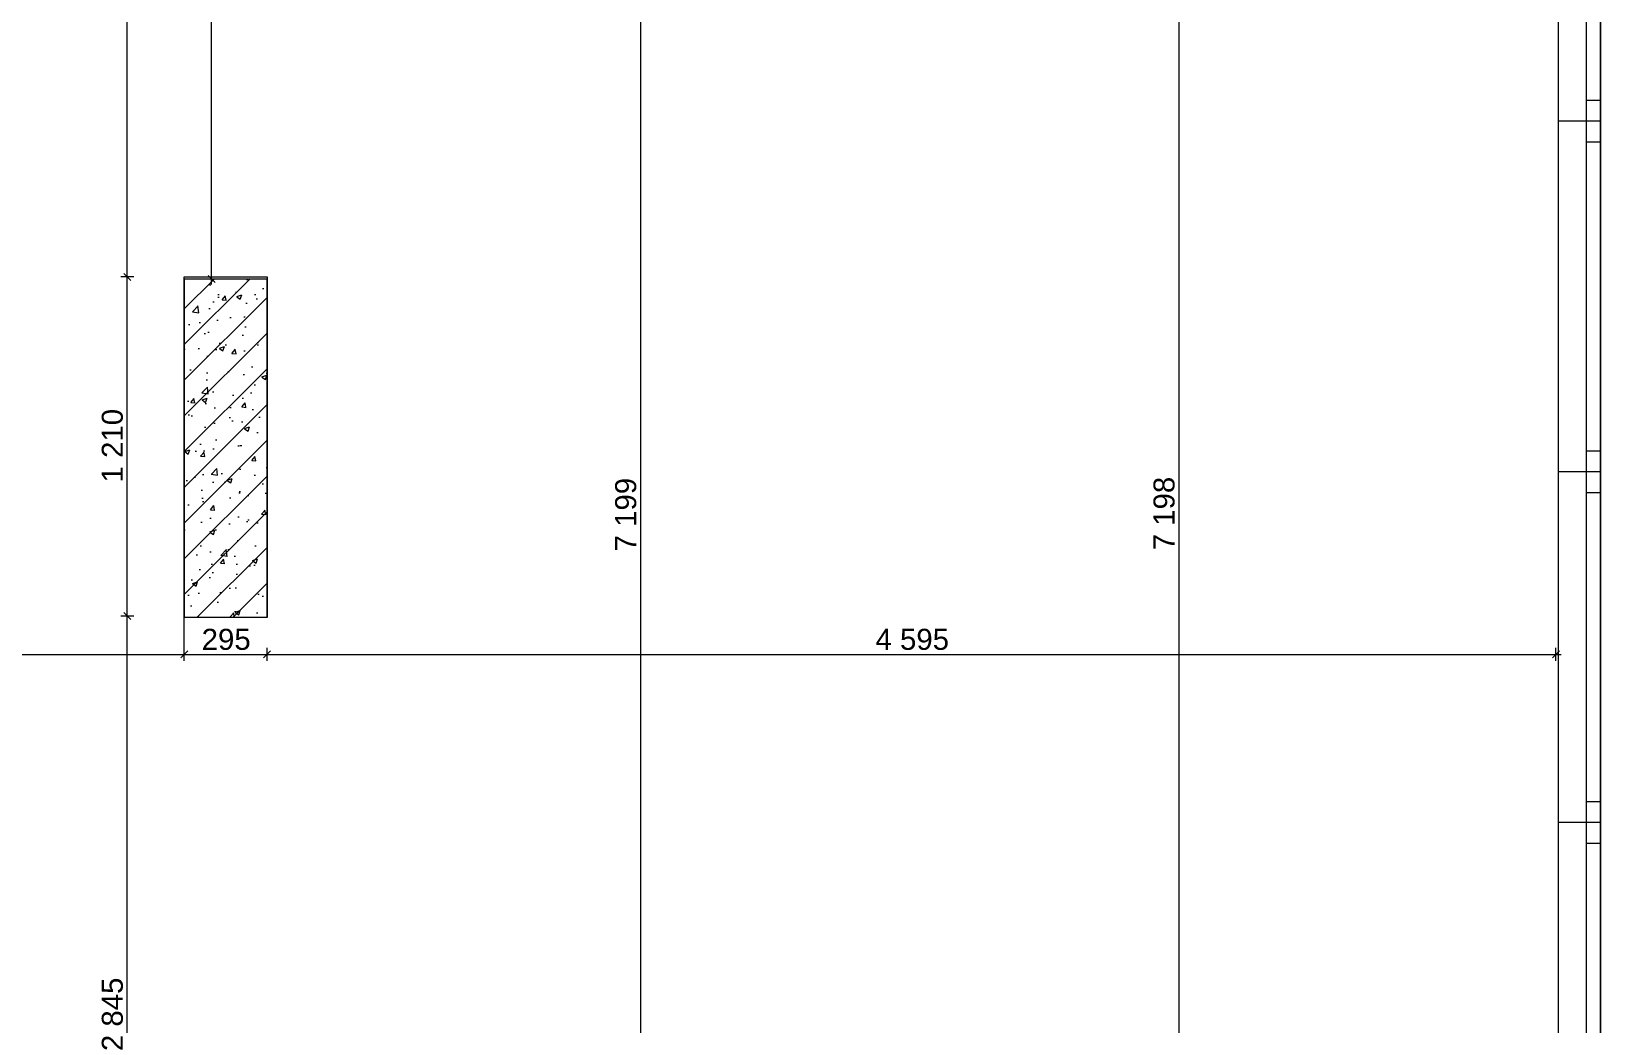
# Model space of a CAD drawing. Header units: millimetres. Extents: x 2336463 to 2579121, y 595385 to 778077.
# Drawn here: x 2457023 to 2462617, y 696093 to 699631 of the extents above; entities that cross this region are included whole.
import ezdxf

# ---------------------------------------------------------------- set-up
doc = ezdxf.new("R2010")
doc.units = ezdxf.units.MM
doc.header["$MEASUREMENT"] = 0
doc.layers.add('+обмер', color=7, linetype='Continuous')
doc.layers.add('сит план', color=7, linetype='Continuous')
doc.layers.add('+обмер_Ном._пера__242', color=7, linetype='Continuous', lineweight=13, true_color=0x1b55b5)
doc.layers.add('сит план_Ном._пера__87', color=7, linetype='Continuous', lineweight=20, true_color=0x6a6a6a)
doc.layers.add('Окна ARCHICAD_Ном._пера__1', color=7, linetype='Continuous', lineweight=13)
doc.layers.add('сит план_Ном._пера__1', color=7, linetype='Continuous', lineweight=13)
doc.styles.add('СГЕНЕРИР_СТИЛЬ_1', font='arial.ttf')
doc.dimstyles.new('СГЕНЕРИР_СТИЛЬ__1', dxfattribs={"dimtxt": 75, "dimasz": 23.75, "dimexe": 0.18, "dimexo": 300, "dimgap": 0, "dimtad": 1, "dimtih": 1, "dimtoh": 1, "dimdec": 0, "dimzin": 0, "dimdsep": 46, "dimtxsty": 'СГЕНЕРИР_СТИЛЬ_1', "dimblk": 'ARROWHEAD_6', "dimblk1": 'ARROWHEAD_6', "dimblk2": 'ARROWHEAD_6', "dimcen": 0.09, "dimclrd": 256, "dimclre": 256, "dimclrt": 256, "dimazin": 0, "dimtfac": 1, "dimtdec": 4, "dimtmove": 0, "dimatfit": 3, "dimfxl": 0, "dimtolj": 1, "dimtzin": 0, "dimarcsym": 0})
doc.dimstyles.new('СГЕНЕРИР_СТИЛЬ__2', dxfattribs={"dimtxt": 75, "dimasz": 23.75, "dimexe": 0.18, "dimexo": 300, "dimgap": 0, "dimtad": 1, "dimdec": 0, "dimzin": 0, "dimdsep": 46, "dimtxsty": 'СГЕНЕРИР_СТИЛЬ_1', "dimblk": 'ARROWHEAD_6', "dimblk1": 'ARROWHEAD_6', "dimblk2": 'ARROWHEAD_6', "dimcen": 0.09, "dimclrd": 256, "dimclre": 256, "dimclrt": 256, "dimazin": 0, "dimtfac": 1, "dimtdec": 4, "dimtmove": 0, "dimatfit": 3, "dimfxl": 0, "dimtolj": 1, "dimtzin": 0, "dimarcsym": 0})

# ---------------------------------------------------------------- blocks, each defined once
blk = doc.blocks.new('Стена_740', base_point=(2457567.6, 698747.7))
at = {"layer": 'сит план_Ном._пера__87', "linetype": 'Continuous', "lineweight": 20, "true_color": 0x6a6a6a}
h = blk.add_hatch(dxfattribs=at)
h.set_pattern_fill('Блоки_Бетонные_Эффективные', color=251, style=0, pattern_type=2)
h.set_pattern_definition([(45, (2086872.015, 585813.69), (-63.639609, 63.639609), [])])
h.paths.add_polyline_path([(2457567.6, 698747.7), (2457567.6, 697542.7), (2457862.6, 697542.7), (2457862.6, 698747.7)])
at = {"layer": 'сит план_Ном._пера__1', "color": 7, "linetype": 'Continuous', "lineweight": 13, "flags": 128}
for points in [[(2457567.6, 698747.7), (2457567.6, 697542.7)], [(2457862.6, 698747.7), (2457567.6, 698747.7)], [(2457862.6, 697542.7), (2457862.6, 698747.7)], [(2457567.6, 697542.7), (2457862.6, 697542.7)]]:
    blk.add_lwpolyline(points, dxfattribs=at)
blk = doc.blocks.new('Окно 25_10')
at = {"layer": 'Окна ARCHICAD_Ном._пера__1', "color": 7, "linetype": 'Continuous', "lineweight": 13}
for p, q in [((-625, 100), (625, 100)), ((-625, 0), (-625, 100)), ((625, 0), (625, 100)), ((-625, 0), (-550, 0)), ((-625, -50), (-625, 0)), ((-625, -50), (-625, 0)), ((-550, 0), (-550, -50)), ((-550, 0), (550, 0)), ((550, -50), (550, 0)), ((550, 0), (625, 0)), ((625, -50), (625, 0)), ((625, -50), (625, 0)), ((-625, -50), (625, -50)), ((-550, -50), (-625, -50)), ((550, -50), (-550, -50)), ((625, -50), (550, -50))]:
    blk.add_line(p, q, dxfattribs=at)
blk = doc.blocks.new('Стена_761', base_point=(2462616.4, 692966.8))
at = {"layer": 'Окна ARCHICAD_Ном._пера__1', "color": 7, "linetype": 'Continuous', "lineweight": 13, "zscale": 1000, "rotation": 89.99891644592846}
for p in [(2462566.5, 699935.7), (2462566.5, 698685.7), (2462566.5, 697435.7), (2462566.5, 696185.7)]:
    blk.add_blockref('Окно 25_10', p, dxfattribs=at)
blk = doc.blocks.new('*D3479', base_point=(2086872, 585813.7))
at = {"layer": '+обмер_Ном._пера__242', "color": 152, "linetype": 'Continuous', "lineweight": 13, "true_color": 0x1b55b5}
for p, q in [((2457352.2, 697558.7), (2457377.2, 697533.7)), ((2457388.1, 697546.2), (2457341.2, 697546.2)), ((2457364.7, 694700.7), (2457364.7, 697546.2)), ((2457427.7, 694700.7), (2457341.2, 694700.7)), ((2457352.2, 694713.2), (2457377.2, 694688.2))]:
    blk.add_line(p, q, dxfattribs=at)
at = {"layer": '+обмер_Ном._пера__242', "color": 152, "lineweight": 13, "true_color": 0x1b55b5, "insert": (2457349.7, 695995.2), "char_height": 75, "attachment_point": 7, "rotation": 90, "style": 'СГЕНЕРИР_СТИЛЬ_1'}
blk.add_mtext('\\A1;{\\pql;\\fArial|b0|i0|c204|p38;2\xa0845}', dxfattribs=at)
blk = doc.blocks.new('ARROWHEAD_6')
at = {"color": 0, "linetype": 'Continuous', "lineweight": 0}
for p, q in [((0, 0), (-1, 0)), ((-0.5, -0.5), (0.5, 0.5))]:
    blk.add_line(p, q, dxfattribs=at)
blk = doc.blocks.new('*D3480', base_point=(2086872, 585813.7))
at = {"layer": '+обмер_Ном._пера__242', "color": 152, "linetype": 'Continuous', "lineweight": 13, "true_color": 0x1b55b5}
for p, q in [((2457388.1, 698755.7), (2457341.2, 698755.7)), ((2457352.2, 698768.2), (2457377.2, 698743.2)), ((2457364.7, 697546.2), (2457364.7, 698755.7)), ((2457352.2, 697558.7), (2457377.2, 697533.7)), ((2457388.1, 697546.2), (2457341.2, 697546.2))]:
    blk.add_line(p, q, dxfattribs=at)
at = {"layer": '+обмер_Ном._пера__242', "color": 152, "lineweight": 13, "true_color": 0x1b55b5, "insert": (2457349.7, 698022.7), "char_height": 75, "attachment_point": 7, "rotation": 90, "style": 'СГЕНЕРИР_СТИЛЬ_1'}
blk.add_mtext('\\A1;{\\pql;\\fArial|b0|i0|c204|p38;1\xa0210}', dxfattribs=at)
blk = doc.blocks.new('*D3481', base_point=(2086872, 585813.7))
at = {"layer": '+обмер_Ном._пера__242', "color": 152, "linetype": 'Continuous', "lineweight": 13, "true_color": 0x1b55b5}
for p, q in [((2457419.7, 701104.4), (2457341.2, 701104.4)), ((2457352.2, 701116.9), (2457377.2, 701091.9)), ((2457364.7, 698755.7), (2457364.7, 701104.4)), ((2457388.1, 698755.7), (2457341.2, 698755.7)), ((2457352.2, 698768.2), (2457377.2, 698743.2))]:
    blk.add_line(p, q, dxfattribs=at)
at = {"layer": '+обмер_Ном._пера__242', "color": 152, "lineweight": 13, "true_color": 0x1b55b5, "insert": (2457349.7, 699801.8), "char_height": 75, "attachment_point": 7, "rotation": 90, "style": 'СГЕНЕРИР_СТИЛЬ_1'}
blk.add_mtext('\\A1;{\\pql;\\fArial|b0|i0|c204|p38;2\xa0349}', dxfattribs=at)
blk = doc.blocks.new('*D3488', base_point=(2086872, 585813.7))
at = {"layer": '+обмер_Ном._пера__242', "color": 152, "linetype": 'Continuous', "lineweight": 13, "true_color": 0x1b55b5}
for p, q in [((2461166.7, 701507.7), (2461090.3, 701507.7)), ((2461101.2, 701520.2), (2461126.2, 701495.2)), ((2461113.7, 694310), (2461113.7, 701507.7)), ((2461137.1, 694310), (2461090.3, 694310)), ((2461101.2, 694322.5), (2461126.2, 694297.5))]:
    blk.add_line(p, q, dxfattribs=at)
at = {"layer": '+обмер_Ном._пера__242', "color": 152, "lineweight": 13, "true_color": 0x1b55b5, "insert": (2461098.7, 697780.7), "char_height": 75, "attachment_point": 7, "rotation": 90, "style": 'СГЕНЕРИР_СТИЛЬ_1'}
blk.add_mtext('\\A1;{\\pql;\\fArial|b0|i0|c204|p38;7\xa0198}', dxfattribs=at)
blk = doc.blocks.new('*D3494', base_point=(2086872, 585813.7))
at = {"layer": '+обмер_Ном._пера__242', "color": 152, "linetype": 'Continuous', "lineweight": 13, "true_color": 0x1b55b5}
for p, q in [((2457688.8, 701495.7), (2457641.9, 701495.7)), ((2457677.8, 701483.2), (2457652.8, 701508.2)), ((2457665.3, 701495.7), (2457665.3, 701514.4)), ((2457665.3, 698747.7), (2457665.3, 701495.7)), ((2457688.8, 698747.7), (2457641.9, 698747.7)), ((2457652.8, 698760.2), (2457677.8, 698735.2)), ((2457665.3, 698728.9), (2457665.3, 698747.7))]:
    blk.add_line(p, q, dxfattribs=at)
at = {"layer": '+обмер_Ном._пера__242', "color": 152, "lineweight": 13, "true_color": 0x1b55b5, "insert": (2457650.3, 699993.5), "char_height": 75, "attachment_point": 7, "rotation": 90, "style": 'СГЕНЕРИР_СТИЛЬ_1'}
blk.add_mtext('\\A1;{\\pql;\\fArial|b0|i0|c204|p38;2\xa0748}', dxfattribs=at)
blk = doc.blocks.new('*D3536', base_point=(2086872, 585813.7))
at = {"layer": '+обмер_Ном._пера__242', "color": 152, "linetype": 'Continuous', "lineweight": 13, "true_color": 0x1b55b5}
for p, q in [((2459218.1, 701504.5), (2459064.5, 701504.5)), ((2459182.2, 701517), (2459207.2, 701492)), ((2459194.7, 694305.7), (2459194.7, 701504.5)), ((2459182.2, 694318.2), (2459207.2, 694293.2)), ((2459218.1, 694305.7), (2459119.1, 694305.7)), ((2459194.7, 694287), (2459194.7, 694305.7))]:
    blk.add_line(p, q, dxfattribs=at)
at = {"layer": '+обмер_Ном._пера__242', "color": 152, "lineweight": 13, "true_color": 0x1b55b5, "insert": (2459179.7, 697776.9), "char_height": 75, "attachment_point": 7, "rotation": 90, "style": 'СГЕНЕРИР_СТИЛЬ_1'}
blk.add_mtext('\\A1;{\\pql;\\fArial|b0|i0|c204|p38;7\xa0199}', dxfattribs=at)
blk = doc.blocks.new('*D3581', base_point=(2086872, 585813.7))
at = {"layer": '+обмер_Ном._пера__242', "color": 152, "linetype": 'Continuous', "lineweight": 13, "true_color": 0x1b55b5}
for p, q in [((2457567.6, 697386.4), (2457567.6, 698447.7)), ((2455959.1, 697409.8), (2455977.8, 697409.8)), ((2455990.3, 697422.3), (2455965.3, 697397.3)), ((2455977.8, 697386.4), (2455977.8, 697433.2)), ((2455977.8, 697409.8), (2457567.6, 697409.8)), ((2457580.1, 697422.3), (2457555.1, 697397.3))]:
    blk.add_line(p, q, dxfattribs=at)
at = {"layer": '+обмер_Ном._пера__242', "color": 152, "lineweight": 13, "true_color": 0x1b55b5, "insert": (2456644.5, 697424.8), "char_height": 75, "attachment_point": 7, "style": 'СГЕНЕРИР_СТИЛЬ_1'}
blk.add_mtext('\\A1;{\\pql;\\fArial|b0|i0|c204|p38;1\xa0590}', dxfattribs=at)
blk = doc.blocks.new('*D3582', base_point=(2086872, 585813.7))
at = {"layer": '+обмер_Ном._пера__242', "color": 152, "linetype": 'Continuous', "lineweight": 13, "true_color": 0x1b55b5}
for p, q in [((2457567.6, 697386.4), (2457567.6, 698447.7)), ((2457580.1, 697422.3), (2457555.1, 697397.3)), ((2457567.6, 697409.8), (2457862.6, 697409.8)), ((2457875.1, 697422.3), (2457850.1, 697397.3)), ((2457862.6, 697386.4), (2457862.6, 697433.2))]:
    blk.add_line(p, q, dxfattribs=at)
at = {"layer": '+обмер_Ном._пера__242', "color": 152, "lineweight": 13, "true_color": 0x1b55b5, "insert": (2457629.7, 697424.8), "char_height": 75, "attachment_point": 7, "style": 'СГЕНЕРИР_СТИЛЬ_1'}
blk.add_mtext('\\A1;{\\pql;\\fArial|b0|i0|c204|p38;295}', dxfattribs=at)
blk = doc.blocks.new('*D3583', base_point=(2086872, 585813.7))
at = {"layer": '+обмер_Ном._пера__242', "color": 152, "linetype": 'Continuous', "lineweight": 13, "true_color": 0x1b55b5}
for p, q in [((2457875.1, 697422.3), (2457850.1, 697397.3)), ((2457862.6, 697386.4), (2457862.6, 697433.2)), ((2457862.6, 697409.8), (2462457.3, 697409.8)), ((2462444.8, 697397.3), (2462469.8, 697422.3)), ((2462457.3, 697386.4), (2462457.3, 697433.2)), ((2462457.3, 697409.8), (2462476.1, 697409.8))]:
    blk.add_line(p, q, dxfattribs=at)
at = {"layer": '+обмер_Ном._пера__242', "color": 152, "lineweight": 13, "true_color": 0x1b55b5, "insert": (2460031.7, 697424.8), "char_height": 75, "attachment_point": 7, "style": 'СГЕНЕРИР_СТИЛЬ_1'}
blk.add_mtext('\\A1;{\\pql;\\fArial|b0|i0|c204|p38;4\xa0595}', dxfattribs=at)

msp = doc.modelspace()

# ---------------------------------------------------------------- hatches: boundary and pattern name
at = {"layer": 'сит план_Ном._пера__1', "linetype": 'Continuous', "lineweight": 13}
h = msp.add_hatch(dxfattribs=at)
h.set_pattern_fill('AR_CONC', style=0, pattern_type=2)
h.set_pattern_definition([(50, (2086872.01, 585813.69), (-182.18467, 15.939086), [19.05, -209.55]), (355, (2086872.01, 585813.69), (-35.24342, 191.056845), [15.24, -167.64058]), (100.451445, (2086887.2, 585812.36), (146.94125, 175.11775), [16.19001, -178.090245]), (46.1842, (2086872.01, 585864.49), (-271.07904, 42.04233), [28.575, -314.325]), (96.63556, (2086894.6, 585860.98), (237.40413, 247.42612), [24.28502, -267.1356]), (351.18415, (2086872.01, 585864.49), (237.40413, 247.42612), [22.85997, -251.45973]), (21, (2086897.41, 585851.79), (-151.61439, 102.2652), [19.05, -209.55]), (326, (2086897.41, 585851.79), (61.80203, 184.18797), [15.24, -167.64]), (71.451445, (2086910.05, 585843.26), (213.41642, 81.92277), [16.19001, -178.08994]), (37.5, (2086872.015, 585813.686), (3.088603, 84.555039), [0, -165.608, 0, -170.18, 0, -168.275]), (7.5, (2086872.015, 585813.69), (66.819663, 100.180575), [0, -97.028, 0, -161.798, 0, -64.135]), (327.5, (2086815.37, 585813.686), (-135.590595, 5.728744), [0, -63.5, 0, -198.12, 0, -262.89]), (317.5, (2086789.97, 585813.69), (148.12918, 25.42649), [0, -82.55, 0, -131.572, 0, -186.69])])
h.paths.add_polyline_path([(2457567.6, 698755.7), (2457862.6, 698755.7), (2457862.6, 697540.7), (2457567.6, 697540.7)])

# ---------------------------------------------------------------- linework, layer by layer
at = {"layer": 'сит план_Ном._пера__1', "color": 7, "linetype": 'Continuous', "lineweight": 13, "flags": 128}
msp.add_lwpolyline([(2457567.6, 698755.7), (2457862.6, 698755.7), (2457862.6, 697540.7), (2457567.6, 697540.7)], close=True, dxfattribs=at)

# ---------------------------------------------------------------- block references
at = {"layer": 'сит план', "color": 7, "lineweight": 13}
for name, p in [('Стена_761', (2462616.4, 692966.8)), ('Стена_740', (2457567.6, 698747.7))]:
    msp.add_blockref(name, p, dxfattribs=at)

# ---------------------------------------------------------------- dimensions: what is measured, and where the dimension line sits
at = {"layer": '+обмер', "color": 152, "linetype": 'Continuous', "lineweight": 13, "true_color": 0x1b55b5}
for base, p1, p2, picture, middle in [((2457665.3, 701495.7), (2457567.6, 698747.7), (2457665.3, 701495.7), '*D3494', (2457612.8, 700122.3)), ((2459194.7, 701504.5), (2458819.1, 694305.7), (2458764.5, 701504.5), '*D3536', (2459142.2, 697905.7)), ((2461113.7, 701507.7), (2461208.2, 694310), (2461466.7, 701507.7), '*D3488', (2461061.2, 697909.5)), ((2457364.7, 701104.4), (2457567.6, 698755.7), (2457719.7, 701104.4), '*D3481', (2457312.2, 699930.6)), ((2457364.6671, 698755.7477), (2457364.6671, 697546.1814), (2457567.5632, 698755.7477), '*D3480', (2457312.1671, 698151.5597)), ((2457364.6671, 697546.1814), (2457727.7217, 694700.7477), (2457364.6671, 697546.1814), '*D3479', (2457312.1671, 696124.0597))]:
    dim = msp.add_linear_dim(base=base, p1=p1, p2=p2, angle=90, dimstyle='СГЕНЕРИР_СТИЛЬ__2', dxfattribs=at)
    dim.commit()
    dim.dimension.update_dxf_attribs({"geometry": picture, "text_midpoint": middle, "dimtype": 160, "text_rotation": 90})
for base, p1, p2, picture, middle in [((2457567.6, 697409.8), (2455977.8, 698416.8), (2457567.6, 698747.7), '*D3581', (2456773.3, 697462.3)), ((2457862.6, 697409.8), (2457567.6, 698747.7), (2457862.6, 697542.7), '*D3582', (2457715.5, 697462.3)), ((2462457.3, 697409.8), (2457862.6, 697542.7), (2462457.3, 697409.7), '*D3583', (2460160.5, 697462.3))]:
    dim = msp.add_linear_dim(base=base, p1=p1, p2=p2, dimstyle='СГЕНЕРИР_СТИЛЬ__1', dxfattribs=at)
    dim.commit()
    dim.dimension.update_dxf_attribs({"geometry": picture, "text_midpoint": middle, "dimtype": 160})

doc.saveas('drawing.dxf')
